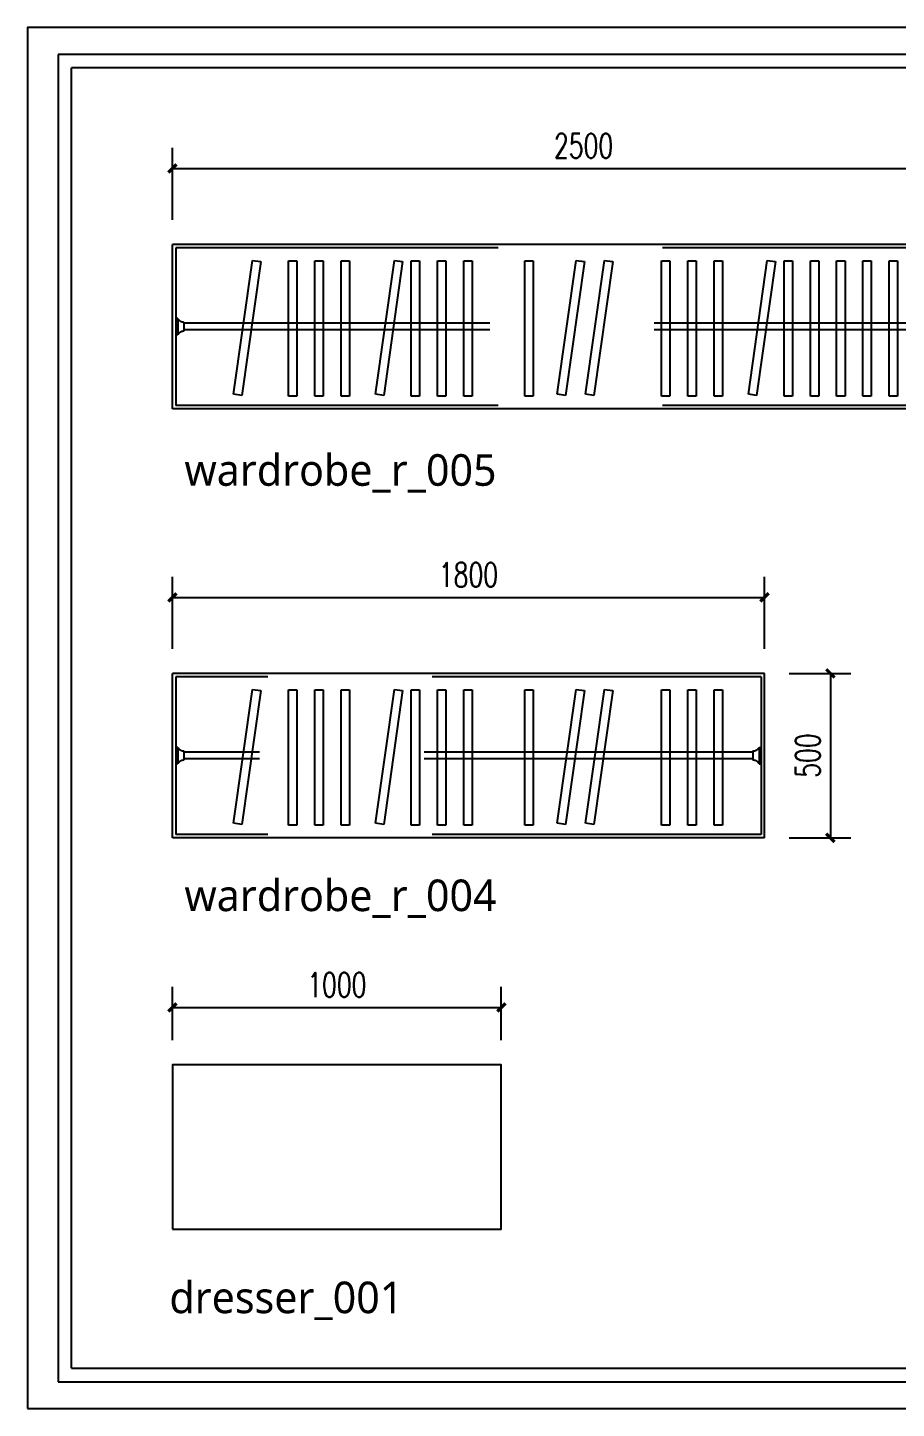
# Model space of a CAD drawing. Extents: x 23971 to 232415, y -48119 to 67869.
# Drawn here: x 183395 to 186036, y -10288 to -6088 of the extents above; entities that cross this region are included whole.
import ezdxf

# ---------------------------------------------------------------- set-up
doc = ezdxf.new("R2010")
doc.units = 0
doc.header["$LTSCALE"] = 1000
doc.header["$MEASUREMENT"] = 0
doc.linetypes.add('DASHED', pattern=[0.75, 0.5, -0.25])
for name, color, linetype in [('A-WINDOW-门窗', 153, 'Continuous'), ('AXIS', 3, 'Continuous'), ('PM-家具', 146, 'Continuous')]:
    doc.layers.add(name, color=color, linetype=linetype)
doc.styles.add('_TCH_DIM_T3', font='SIMPLEX', dxfattribs={"width": 0.705882, "bigfont": 'GBCBIG'})
doc.styles.get("Standard").update_dxf_attribs({"font": 'gbenor.shx', "bigfont": 'gbcbig.shx'})
doc.dimstyles.new('_TCH_ARCH&&50', dxfattribs={"dimtxt": 148.75, "dimasz": 50, "dimexe": 125, "dimexo": 150, "dimgap": 63.125, "dimtad": 1, "dimdec": 0, "dimzin": 0, "dimdsep": 46, "dimtxsty": '_TCH_DIM_T3', "dimblk": 'ARCHTICK', "dimcen": 0.09, "dimclrt": 7, "dimazin": 2, "dimtfac": 1, "dimtdec": 0, "dimtix": 1, "dimtmove": 2, "dimatfit": 3, "dimfxl": 100, "dimtolj": 1, "dimtzin": 0, "dimarcsym": 0})

# ---------------------------------------------------------------- blocks, each defined once
blk = doc.blocks.new('_ArchTick')
at = {"color": 0, "linetype": 'ByBlock', "const_width": 0.4}
blk.add_lwpolyline([(-0.5, -0.5), (0.5, 0.5)], dxfattribs=at)
blk = doc.blocks.new('*D273')
at = {"layer": 'AXIS', "color": 0, "lineweight": -2, "transparency": 16777216}
for p, q in [((183834.7, -7977.8), (183834.7, -7759)), ((185634.7, -7977.8), (185634.7, -7759)), ((183834.7, -7821.5), (185634.7, -7821.5))]:
    blk.add_line(p, q, dxfattribs=at)
at = {"layer": 'Defpoints', "color": 0, "transparency": 16777216}
for p in [(185634.7, -7821.5), (183834.7, -8052.8), (185634.7, -8052.8)]:
    blk.add_point(p, dxfattribs=at)
at = {"layer": 'AXIS', "color": 0, "lineweight": -2, "transparency": 16777216, "xscale": 25, "yscale": 25, "zscale": 25, "rotation": 180}
blk.add_blockref('_ArchTick', (183834.7, -7821.5), dxfattribs=at)
at = {"layer": 'AXIS', "color": 0, "lineweight": -2, "transparency": 16777216, "xscale": 25, "yscale": 25, "zscale": 25}
blk.add_blockref('_ArchTick', (185634.7, -7821.5), dxfattribs=at)
at = {"layer": 'AXIS', "color": 7, "transparency": 16777216, "insert": (184734.7, -7752.7), "char_height": 74.38, "attachment_point": 5, "style": '_TCH_DIM_T3'}
blk.add_mtext('\\A1;1800', dxfattribs=at)
blk = doc.blocks.new('2500x500yigui')
for p, q in [((-152855.8, -64227.5), (-152855.8, -66727.5)), ((-152355.8, -64227.5, 0), (-152855.8, -64227.5)), ((-152355.8, -64227.5), (-152355.8, -66727.5)), ((-152355.8, -66727.5, 0), (-152855.8, -66727.5))]:
    blk.add_line(p, q)
at = {"layer": 'A-WINDOW-门窗', "color": 250, "linetype": 'DASHED', "ltscale": 2}
for p, q in [((-152845.8, -64237.5, 0), (-152845.8, -66717.5, 0)), ((-152845.8, -64237.5, 0), (-152365.8, -64237.5, 0)), ((-152630.8, -64243.5, 0), (-152630.8, -64237.5, 0)), ((-152630.8, -64243.5, 0), (-152630.8, -64237.5, 0)), ((-152630.8, -64243.5, 0), (-152580.8, -64243.5, 0)), ((-152630.8, -64243.5, 0), (-152580.8, -64243.5, 0)), ((-152580.8, -64243.5, 0), (-152580.8, -64237.5, 0)), ((-152580.8, -64243.5, 0), (-152580.8, -64237.5, 0)), ((-152365.8, -64237.5, 0), (-152365.8, -66717.5, 0)), ((-152619.8, -64262.5, 0), (-152591.8, -64262.5, 0)), ((-152619.8, -64262.5, 0), (-152591.8, -64262.5, 0)), ((-152616.1, -64262.5, 0), (-152616.1, -66692.5, 0)), ((-152596.1, -64262.5, 0), (-152596.1, -66692.5, 0)), ((-152619.8, -66692.5, 0), (-152591.8, -66692.5, 0)), ((-152619.8, -66692.5, 0), (-152591.8, -66692.5, 0)), ((-152845.8, -66717.5, 0), (-152365.8, -66717.5, 0)), ((-152630.8, -66711.5, 0), (-152580.8, -66711.5, 0)), ((-152630.8, -66711.5, 0), (-152630.8, -66717.5, 0)), ((-152630.8, -66711.5, 0), (-152580.8, -66711.5, 0)), ((-152630.8, -66711.5, 0), (-152630.8, -66717.5, 0)), ((-152580.8, -66711.5, 0), (-152580.8, -66717.5, 0)), ((-152580.8, -66711.5, 0), (-152580.8, -66717.5, 0))]:
    blk.add_line(p, q, dxfattribs=at)
at = {"layer": 'A-WINDOW-门窗', "color": 250, "linetype": 'DASHED', "ltscale": 2, "elevation": 0}
for points in [[(-152803.7, -64381.9), (-152396.5, -64439.3), (-152400.1, -64464.4), (-152807.2, -64407.1)], [(-152805.7, -64522.7), (-152394.5, -64522.7), (-152394.5, -64548.1), (-152805.7, -64548.1)], [(-152805.7, -64602.7), (-152394.5, -64602.7), (-152394.5, -64628.1), (-152805.7, -64628.1)], [(-152805.7, -64682.7), (-152394.5, -64682.7), (-152394.5, -64708.1), (-152805.7, -64708.1)], [(-152805.7, -64762.7), (-152394.5, -64762.7), (-152394.5, -64788.1), (-152805.7, -64788.1)], [(-152805.7, -64842.7), (-152394.5, -64842.7), (-152394.5, -64868.1), (-152805.7, -64868.1)], [(-152803.7, -64894.1), (-152396.5, -64951.4), (-152400.1, -64976.5), (-152807.2, -64919.2)], [(-152805.7, -65055.4), (-152394.5, -65055.4), (-152394.5, -65080.8), (-152805.7, -65080.8)], [(-152805.7, -65135.4), (-152394.5, -65135.4), (-152394.5, -65160.8), (-152805.7, -65160.8)], [(-152805.7, -65215.4), (-152394.5, -65215.4), (-152394.5, -65240.8), (-152805.7, -65240.8)], [(-152803.7, -65388.7), (-152396.5, -65446), (-152400.1, -65471.2), (-152807.2, -65413.8)], [(-152803.7, -65475.2), (-152396.5, -65532.5), (-152400.1, -65557.6), (-152807.2, -65500.3)], [(-152805.7, -65630.5), (-152394.5, -65630.5), (-152394.5, -65655.9), (-152805.7, -65655.9)], [(-152805.7, -65816.2), (-152394.5, -65816.2), (-152394.5, -65841.6), (-152805.7, -65841.6)], [(-152805.7, -65896.2), (-152394.5, -65896.2), (-152394.5, -65921.6), (-152805.7, -65921.6)], [(-152805.7, -65976.2), (-152394.5, -65976.2), (-152394.5, -66001.6), (-152805.7, -66001.6)], [(-152803.7, -66027.6), (-152396.5, -66084.9), (-152400.1, -66110), (-152807.2, -66052.7)], [(-152805.7, -66188.9), (-152394.5, -66188.9), (-152394.5, -66214.3), (-152805.7, -66214.3)], [(-152805.7, -66268.9), (-152394.5, -66268.9), (-152394.5, -66294.3), (-152805.7, -66294.3)], [(-152805.7, -66348.9), (-152394.5, -66348.9), (-152394.5, -66374.3), (-152805.7, -66374.3)], [(-152803.7, -66459.1), (-152396.5, -66516.5), (-152400.1, -66541.6), (-152807.2, -66484.3)]]:
    blk.add_lwpolyline(points, close=True, dxfattribs=at)
at = {"layer": 'A-WINDOW-门窗', "color": 250, "linetype": 'DASHED', "ltscale": 2}
for centre, start, end in [((-152641.7, -64262.5, 0), 0.0527, 60.0844), ((-152641.7, -64262.5, 0), 0.0527, 60.0844), ((-152569.8, -64262.5, 0), 119.9156, 179.9473), ((-152641.7, -66692.5, 0), 299.9156, 359.9473), ((-152641.7, -66692.5, 0), 299.9156, 359.9473), ((-152569.8, -66692.5, 0), 180.0527, 240.0844)]:
    blk.add_arc(centre, 21.9, start, end, dxfattribs=at)
blk = doc.blocks.new('*D295')
at = {"layer": 'Defpoints', "color": 0, "transparency": 16777216}
for p in [(186334.7, -6516.7), (183834.7, -6748), (186334.7, -6748)]:
    blk.add_point(p, dxfattribs=at)
at = {"layer": 'PM-家具', "color": 0, "lineweight": -2, "transparency": 16777216}
for p, q in [((183834.7, -6673), (183834.7, -6454.2)), ((186334.7, -6673), (186334.7, -6454.2)), ((183834.7, -6516.7), (186334.7, -6516.7))]:
    blk.add_line(p, q, dxfattribs=at)
at = {"layer": 'PM-家具', "color": 0, "lineweight": -2, "transparency": 16777216, "xscale": 25, "yscale": 25, "zscale": 25, "rotation": 180}
blk.add_blockref('_ArchTick', (183834.7, -6516.7), dxfattribs=at)
at = {"layer": 'PM-家具', "color": 0, "lineweight": -2, "transparency": 16777216, "xscale": 25, "yscale": 25, "zscale": 25}
blk.add_blockref('_ArchTick', (186334.7, -6516.7), dxfattribs=at)
at = {"layer": 'PM-家具', "color": 7, "transparency": 16777216, "insert": (185084.7, -6448), "char_height": 74.38, "attachment_point": 5, "style": '_TCH_DIM_T3'}
blk.add_mtext('\\A1;2500', dxfattribs=at)
blk = doc.blocks.new('*D274')
at = {"layer": 'AXIS', "color": 0, "lineweight": -2, "transparency": 16777216}
for p, q in [((185709.7, -8052.8), (185897.6, -8052.8)), ((185835.1, -8052.8), (185835.1, -8552.8)), ((185709.7, -8552.8), (185897.6, -8552.8))]:
    blk.add_line(p, q, dxfattribs=at)
at = {"layer": 'Defpoints', "color": 0, "transparency": 16777216}
for p in [(185634.7, -8052.8), (185634.7, -8552.8, 0), (185835.1, -8552.8)]:
    blk.add_point(p, dxfattribs=at)
at = {"layer": 'AXIS', "color": 0, "lineweight": -2, "transparency": 16777216, "xscale": 25, "yscale": 25, "zscale": 25}
for p, rotation in [((185835.1, -8052.8), 90), ((185835.1, -8552.8), 270)]:
    blk.add_blockref('_ArchTick', p, dxfattribs=dict(at, rotation=rotation))
at = {"layer": 'AXIS', "color": 7, "transparency": 16777216, "insert": (185766.3, -8302.8), "char_height": 74.38, "attachment_point": 5, "rotation": 90, "style": '_TCH_DIM_T3'}
blk.add_mtext('\\A1;500', dxfattribs=at)
blk = doc.blocks.new('*D290')
at = {"layer": 'AXIS', "color": 0, "lineweight": -2, "transparency": 16777216}
for p, q in [((183834.6, -9168.5), (183834.6, -9006.3)), ((184834.6, -9168.5), (184834.6, -9006.3)), ((183834.6, -9068.8), (184834.6, -9068.8))]:
    blk.add_line(p, q, dxfattribs=at)
at = {"layer": 'Defpoints', "color": 0, "transparency": 16777216}
for p in [(184834.6, -9068.8), (183834.6, -9243.5), (184834.6, -9243.5)]:
    blk.add_point(p, dxfattribs=at)
at = {"layer": 'AXIS', "color": 0, "lineweight": -2, "transparency": 16777216, "xscale": 25, "yscale": 25, "zscale": 25, "rotation": 180}
blk.add_blockref('_ArchTick', (183834.6, -9068.8), dxfattribs=at)
at = {"layer": 'AXIS', "color": 0, "lineweight": -2, "transparency": 16777216, "xscale": 25, "yscale": 25, "zscale": 25}
blk.add_blockref('_ArchTick', (184834.6, -9068.8), dxfattribs=at)
at = {"layer": 'AXIS', "color": 7, "transparency": 16777216, "insert": (184334.6, -9000.1), "char_height": 74.38, "attachment_point": 5, "style": '_TCH_DIM_T3'}
blk.add_mtext('\\A1;1000', dxfattribs=at)
blk = doc.blocks.new('20kuang')
at = {"color": 251}
for p, q in [((-187899.8, 32554.2), (-193665.6, 32554.2)), ((-193665.6, 32554.2), (-193665.6, 28516.8)), ((-193665.6, 28516.8), (-187899.8, 28516.8))]:
    blk.add_line(p, q, dxfattribs=at)
for p, q in [((-187940.5, 32513.5), (-193624.9, 32513.5)), ((-193624.9, 28557.5), (-193624.9, 32513.5)), ((-193624.9, 28557.5), (-187940.5, 28557.5))]:
    blk.add_line(p, q)
blk.add_lwpolyline([(-193758.5, 28435.5), (-187818.5, 28435.5), (-187818.5, 32635.5), (-193758.5, 32635.5)], close=True)

msp = doc.modelspace()

# ---------------------------------------------------------------- linework, layer by layer
at = {"layer": 'A-WINDOW-门窗', "color": 250, "linetype": 'DASHED', "ltscale": 2}
for p, q in [((185624.7, -8062.8, 0), (183844.7, -8062.8, 0)), ((183844.7, -8062.8, 0), (183844.7, -8542.8, 0)), ((185624.7, -8062.8, 0), (185624.7, -8542.8, 0)), ((183850.7, -8277.8, 0), (183844.7, -8277.8, 0)), ((183850.7, -8277.8, 0), (183844.7, -8277.8, 0)), ((183850.7, -8277.8, 0), (183850.7, -8327.8, 0)), ((183850.7, -8277.8, 0), (183850.7, -8327.8, 0)), ((183869.7, -8288.8, 0), (183869.7, -8316.8, 0)), ((183869.7, -8288.8, 0), (183869.7, -8316.8, 0)), ((185599.7, -8292.4, 0), (183869.7, -8292.4, 0)), ((185599.7, -8312.4, 0), (183869.7, -8312.4, 0)), ((185599.7, -8288.8, 0), (185599.7, -8316.8, 0)), ((185599.7, -8288.8, 0), (185599.7, -8316.8, 0)), ((185618.7, -8277.8, 0), (185618.7, -8327.8, 0)), ((185618.7, -8277.8, 0), (185624.7, -8277.8, 0)), ((185618.7, -8277.8, 0), (185618.7, -8327.8, 0)), ((185618.7, -8277.8, 0), (185624.7, -8277.8, 0)), ((183850.7, -8327.8, 0), (183844.7, -8327.8, 0)), ((183850.7, -8327.8, 0), (183844.7, -8327.8, 0)), ((185618.7, -8327.8, 0), (185624.7, -8327.8, 0)), ((185618.7, -8327.8, 0), (185624.7, -8327.8, 0)), ((185624.7, -8542.8, 0), (183844.7, -8542.8, 0))]:
    msp.add_line(p, q, dxfattribs=at)
at = {"layer": 'A-WINDOW-门窗', "color": 250, "linetype": 'DASHED', "ltscale": 2, "elevation": 0}
for points in [[(184103, -8104.9), (184045.7, -8512), (184020.6, -8508.5), (184077.9, -8101.3)], [(184213.2, -8102.9), (184213.2, -8514), (184187.9, -8514), (184187.9, -8102.9)], [(184293.2, -8102.9), (184293.2, -8514), (184267.9, -8514), (184267.9, -8102.9)], [(184373.2, -8102.9), (184373.2, -8514), (184347.9, -8514), (184347.9, -8102.9)], [(184534.6, -8104.9), (184477.3, -8512), (184452.2, -8508.5), (184509.5, -8101.3)], [(184585.9, -8102.9), (184585.9, -8514), (184560.6, -8514), (184560.6, -8102.9)], [(184665.9, -8102.9), (184665.9, -8514), (184640.6, -8514), (184640.6, -8102.9)], [(184745.9, -8102.9), (184745.9, -8514), (184720.6, -8514), (184720.6, -8102.9)], [(184931.6, -8102.9), (184931.6, -8514), (184906.3, -8514), (184906.3, -8102.9)], [(185087, -8104.9), (185029.7, -8512), (185004.5, -8508.5), (185061.9, -8101.3)], [(185173.5, -8104.9), (185116.1, -8512), (185091, -8508.5), (185148.4, -8101.3)], [(185346.7, -8102.9), (185346.7, -8514), (185321.4, -8514), (185321.4, -8102.9)], [(185426.7, -8102.9), (185426.7, -8514), (185401.4, -8514), (185401.4, -8102.9)], [(185506.7, -8102.9), (185506.7, -8514), (185481.4, -8514), (185481.4, -8102.9)]]:
    msp.add_lwpolyline(points, close=True, dxfattribs=at)
at = {"layer": 'A-WINDOW-门窗', "color": 250, "linetype": 'DASHED', "ltscale": 2}
for centre, start, end in [((183869.7, -8266.8, 0), 209.9156, 269.9473), ((183869.7, -8266.8, 0), 209.9156, 269.9473), ((185599.7, -8266.8, 0), 270.0527, 330.0844), ((185599.7, -8266.8, 0), 270.0527, 330.0844), ((183869.7, -8338.7, 0), 90.0527, 150.0844), ((185599.7, -8338.7, 0), 29.9156, 89.9473)]:
    msp.add_arc(centre, 21.9, start, end, dxfattribs=at)
at = {"layer": 'PM-家具'}
for p, q in [((185634.7, -8052.8), (183834.7, -8052.8)), ((183834.7, -8552.8, 0), (183834.7, -8052.8)), ((185634.7, -8552.8, 0), (185634.7, -8052.8)), ((185634.7, -8552.8), (183834.7, -8552.8))]:
    msp.add_line(p, q, dxfattribs=at)
msp.add_lwpolyline([(183834.6, -9743.5), (184834.6, -9743.5), (184834.6, -9243.5), (183834.6, -9243.5)], close=True, dxfattribs=at)

# ---------------------------------------------------------------- block references
at = {"color": 146}
msp.add_blockref('20kuang', (377153, -38724), dxfattribs=at)
at = {"layer": 'PM-家具', "rotation": 270}
msp.add_blockref('2500x500yigui', (250562.2, -159603.8), dxfattribs=at)

# ---------------------------------------------------------------- texts
at = {"char_height": 96, "width": 745.875, "attachment_point": 1}
for s, insert in [('{\\fMicrosoft YaHei|b0|i0|c134|p34;wardrobe_r_005}', (183871.2, -7386.1)), ('{\\fMicrosoft YaHei|b0|i0|c134|p34;wardrobe_r_004}', (183871.2, -8679.9)), ('{\\fMicrosoft YaHei|b0|i0|c134|p34;dresser_001}', (183825.5, -9902.9))]:
    msp.add_mtext(s, dxfattribs=dict(at, insert=insert))

# ---------------------------------------------------------------- dimensions: what is measured, and where the dimension line sits
at = {"layer": 'AXIS'}
for base, p1, p2, picture, middle in [((185634.7, -7821.5), (183834.7, -8052.8), (185634.7, -8052.8), '*D273', (184734.7, -7752.7)), ((184834.6, -9068.8), (183834.6, -9243.5), (184834.6, -9243.5), '*D290', (184334.6, -9000.1))]:
    dim = msp.add_linear_dim(base=base, p1=p1, p2=p2, dimstyle='_TCH_ARCH&&50', override={"dimscale": 0.5}, dxfattribs=at)
    dim.commit()
    dim.dimension.update_dxf_attribs({"geometry": picture, "text_midpoint": middle})
dim = msp.add_linear_dim(base=(185835.1, -8552.8), p1=(185634.7, -8052.8), p2=(185634.7, -8552.8, 0), angle=90, dimstyle='_TCH_ARCH&&50', override={"dimscale": 0.5}, dxfattribs=at)
dim.commit()
dim.dimension.update_dxf_attribs({"geometry": '*D274', "text_midpoint": (185766.3, -8302.8)})
at = {"layer": 'PM-家具'}
dim = msp.add_linear_dim(base=(186334.7, -6516.7), p1=(183834.7, -6748), p2=(186334.7, -6748), dimstyle='_TCH_ARCH&&50', override={"dimscale": 0.5}, dxfattribs=at)
dim.commit()
dim.dimension.update_dxf_attribs({"geometry": '*D295', "text_midpoint": (185084.7, -6448)})

doc.saveas('drawing.dxf')
